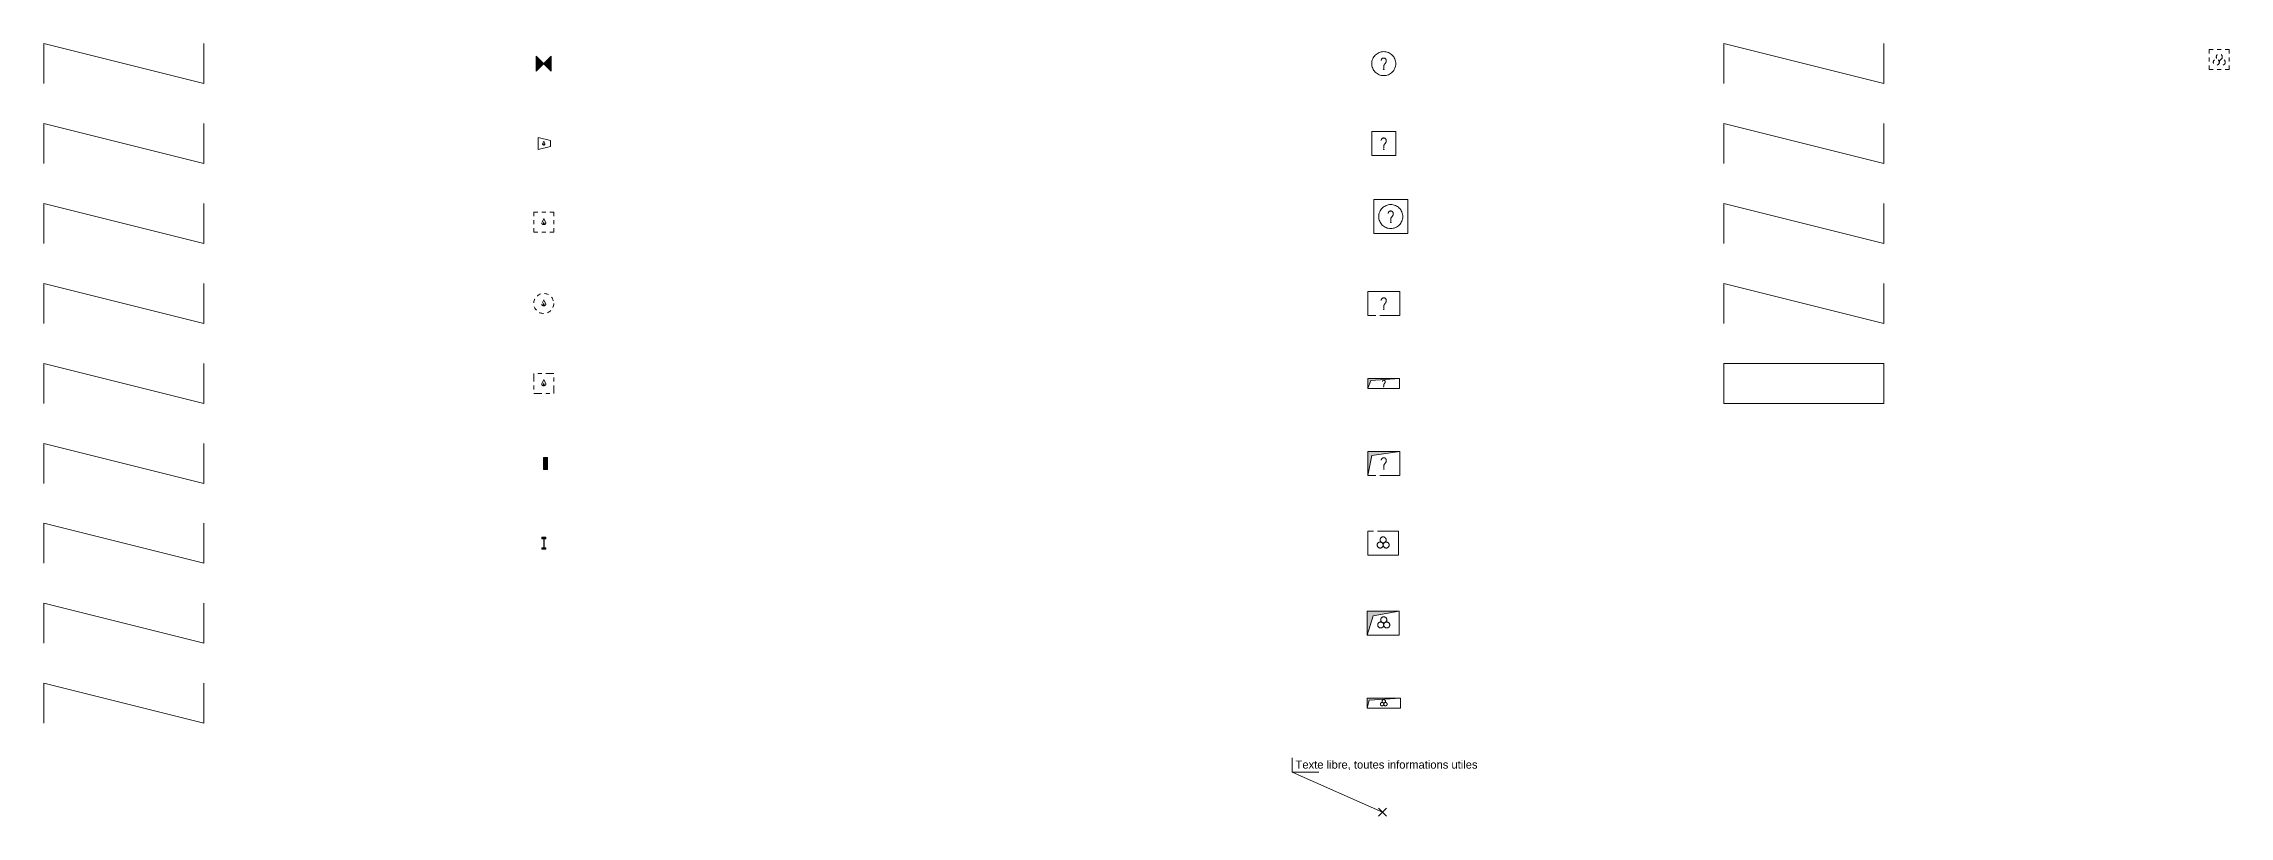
# Model space of a CAD drawing. Header units: metres. Extents: x 3068 to 3311, y 1718 to 1911.
# Drawn here: x 3256.5 to 3311.2, y 1830.7 to 1850.1 of the extents above; entities that cross this region are included whole.
import ezdxf

# ---------------------------------------------------------------- set-up
doc = ezdxf.new("R2010")
doc.units = ezdxf.units.M
doc.header["$PDMODE"] = 3
doc.header["$PDSIZE"] = 0.1
for name, pattern in [('Socle_Axe', [0.35, 0.2, -0.05, 0.05, -0.05]), ('Socle_Continu', [2.5, 2.5, 0]), ('Socle_Discontinu', [0.075, 0.05, -0.025])]:
    doc.linetypes.add(name, pattern=pattern)
for name, color, linetype, lineweight in [('GAZFL_SCT', 40, 'Socle_Continu', 13), ('INDET_SCI', 7, 'Socle_Continu', 13), ('INDET_SCS', 7, 'Socle_Continu', 13), ('INDET_SCT', 7, 'Socle_Continu', 13)]:
    doc.layers.add(name, color=color, linetype=linetype, lineweight=lineweight)
doc.styles.get("Standard").update_dxf_attribs({"font": 'arial.ttf'})
doc.linetypes.add('JL_0721', pattern='A,3,-0.2,0.2,-0.254,["/",Standard,S=0.254,R=0,X=-0.05,Y=-0.127],-0.254,0.2,-0.2', length=4.308)
doc.linetypes.add('JL_0722', pattern='A,3,-0.2,0.2,-0.381,["| / |",Standard,S=0.254,R=0,X=-0.2,Y=-0.127],-0.381,0.2,-0.2', length=4.562)
doc.linetypes.add('JL_0723', pattern='A,3,-0.2,0.2,-0.254,["//",Standard,S=0.254,R=0,X=-0.1,Y=-0.127],-0.254,0.2,-0.2', length=4.308)
doc.linetypes.add('JL_0724', pattern='A,3,-0.2,0.2,-0.381,["| // |",Standard,S=0.254,R=0,X=-0.3,Y=-0.127],-0.381,0.2,-0.2', length=4.562)
doc.linetypes.add('JL_0725', pattern='A,3,-0.2,0.2,-0.254,["///",Standard,S=0.254,R=0,X=-0.15,Y=-0.127],-0.254,0.2,-0.2', length=4.308)
doc.linetypes.add('JL_0726', pattern='A,3,-0.2,0.2,-0.381,["| /// |",Standard,S=0.254,R=0,X=-0.35,Y=-0.127],-0.381,0.2,-0.2', length=4.562)
doc.linetypes.add('JL_0727', pattern='A,3,-0.2,0.2,-0.254,["\\",Standard,S=0.254,R=0,X=-0.05,Y=-0.127],-0.254,0.2,-0.2', length=4.308)
doc.linetypes.add('JL_0728', pattern='A,3,-0.2,0.2,-0.381,["| \\ |",Standard,S=0.254,R=0,X=-0.2,Y=-0.127],-0.381,0.2,-0.2', length=4.562)
doc.linetypes.add('JL_0729', pattern='A,4,-0.254,["| |",Standard,S=0.254,R=0,X=-0.127,Y=-0.1],-0.254', length=4.508)
doc.linetypes.add('KL_0781', pattern='A,3,-0.1,0.1,-0.1,0.1,-0.254,["?",Standard,S=0.254,R=0,X=-0.1,Y=-0.1],-0.254,0.1,-0.1,0.1,-0.1', length=4.308)
doc.linetypes.add('KL_0782', pattern='A,3,-0.1,0.1,-0.1,0.1,-0.254,["|?|",Standard,S=0.254,R=0,X=-0.2,Y=-0.1],-0.254,0.1,-0.1,0.1,-0.1', length=4.308)
doc.linetypes.add('KL_0783', pattern='A,3,-0.2,0.2,-0.254,["?",Standard,S=0.254,R=0,X=-0.05,Y=-0.127],-0.254,0.2,-0.2', length=4.308)
doc.linetypes.add('KL_0784', pattern='A,0.5,-0.25,0.5,-0.25,0.5,-0.25,["?",Standard,S=0.254,R=-90,X=-0.1,Y=0.1],-0.25,0.5,-0.25,0.5,-0.25,0.5', length=4.5)
doc.linetypes.add('KL_0785', pattern='A,0.5,0,["/ ?",Standard,S=0.254,R=0,X=0,Y=0]', length=0.5)

# ---------------------------------------------------------------- blocks, each defined once
blk = doc.blocks.new('JP_0747')
at = {"layer": 'GAZFL_SCT', "linetype": 'Socle_Continu'}
blk.add_hatch(color=256, dxfattribs=at).paths.add_polyline_path([(0.056, 0.15), (-0.044, 0.15), (-0.044, 0.112), (0, 0.112), (0, -0.112), (-0.044, -0.113), (-0.044, -0.15), (0.056, -0.15), (0.056, -0.112), (0.013, -0.112), (0.012, 0.112), (0.056, 0.113)])
for p, q in [((0.056, 0.15), (-0.044, 0.15)), ((-0.044, 0.15), (-0.044, 0.112)), ((-0.044, 0.112), (0, 0.112)), ((0, 0.112), (0, -0.112)), ((0.013, -0.112), (0.012, 0.112)), ((0.012, 0.112), (0.056, 0.113)), ((0.056, 0.113), (0.056, 0.15)), ((0, -0.112), (-0.044, -0.113)), ((-0.044, -0.113), (-0.044, -0.15)), ((-0.044, -0.15), (0.056, -0.15)), ((0.056, -0.112), (0.013, -0.112)), ((0.056, -0.15), (0.056, -0.112))]:
    blk.add_line(p, q, dxfattribs=at)
at = {"layer": 'GAZFL_SCT', "linetype": 'Socle_Continu', "flags": 9}
for tag, p in [('ID', (0.617, -0.018)), ('NATURE', (0.617, -0.34)), ('FAMILLE', (0.617, -0.661)), ('CALQUE', (0.617, -0.982))]:
    blk.add_attdef(tag, p, '', height=0.2, dxfattribs=at)
blk = doc.blocks.new('JP_0746')
at = {"layer": 'GAZFL_SCT', "linetype": 'Socle_Continu'}
blk.add_hatch(color=256, dxfattribs=at).paths.add_polyline_path([(0.1, 0.15), (0.1, -0.15), (0, -0.15), (0, 0.15)])
for p, q in [((0, -0.15), (0, 0.15)), ((0, 0.15), (0.1, 0.15)), ((0.1, 0.15), (0.1, -0.15)), ((0.1, -0.15), (0, -0.15))]:
    blk.add_line(p, q, dxfattribs=at)
at = {"layer": 'GAZFL_SCT', "linetype": 'Socle_Continu', "flags": 9}
for tag, p in [('ID', (0.776, 0.002)), ('NATURE', (0.776, -0.319)), ('FAMILLE', (0.776, -0.641)), ('CALQUE', (0.776, -0.962))]:
    blk.add_attdef(tag, p, '', height=0.2, dxfattribs=at)
blk = doc.blocks.new('JP_0745')
at = {"layer": 'GAZFL_SCT', "linetype": 'Socle_Axe'}
h = blk.add_hatch(color=256, dxfattribs=at)
edge = h.paths.add_edge_path()
edge.add_line((0.25, 0.275), (0.226, 0.223))
edge.add_line((0.226, 0.223), (0.226, 0.217))
edge.add_ellipse((0.25, 0.218), major_axis=(-0.0234, 0), ratio=0.758629, start_angle=4.1368, end_angle=175.8632)
edge.add_line((0.273, 0.217), (0.273, 0.223))
edge.add_line((0.273, 0.223), (0.25, 0.275))
blk.add_lwpolyline([(0, 0), (0.5, 0), (0.5, 0.5), (0, 0.5)], close=True, dxfattribs=at)
blk.add_lwpolyline([(0.3, 0.223), (0.3, 0.236), (0.25, 0.345), (0.199, 0.236), (0.199, 0.223, 0.066358), (0.202, 0.216, 0.1059), (0.213, 0.203, 0.086348), (0.229, 0.194, 0.076263), (0.25, 0.191, 0.076263), (0.27, 0.194, 0.086348), (0.286, 0.203, 0.1059), (0.298, 0.216, 0.066358)], format="xyb", close=True, dxfattribs=at)
at = {"layer": 'GAZFL_SCT', "linetype": 'Socle_Axe', "flags": 9}
for tag, p in [('ID', (1.288, 0.373)), ('NATURE', (1.288, 0.051)), ('CALQUE', (1.288, -0.591)), ('FAMILLE', (1.288, -0.27))]:
    blk.add_attdef(tag, p, '', height=0.2, dxfattribs=at)
blk = doc.blocks.new('JP_0744')
at = {"layer": 'GAZFL_SCT', "linetype": 'Socle_Discontinu'}
h = blk.add_hatch(color=256, dxfattribs=at)
edge = h.paths.add_edge_path()
edge.add_line((0, 0.025), (-0.023, -0.027))
edge.add_line((-0.023, -0.027), (-0.023, -0.033))
edge.add_ellipse((0, -0.032), major_axis=(-0.0234, 0), ratio=0.758629, start_angle=4.1368, end_angle=175.8632)
edge.add_line((0.023, -0.033), (0.023, -0.027))
edge.add_line((0.023, -0.027), (0, 0.025))
blk.add_lwpolyline([(0.051, -0.027), (0.051, -0.014), (0, 0.095), (-0.051, -0.014), (-0.051, -0.027, 0.066358), (-0.048, -0.034, 0.1059), (-0.037, -0.047, 0.086348), (-0.02, -0.056, 0.076263), (0, -0.059, 0.076263), (0.02, -0.056, 0.086348), (0.037, -0.047, 0.1059), (0.048, -0.034, 0.066358)], format="xyb", close=True, dxfattribs=at)
blk.add_circle((0, 0), 0.25, dxfattribs=at)
at = {"layer": 'GAZFL_SCT', "linetype": 'Socle_Discontinu', "flags": 9}
for tag, p in [('ID', (1.066, 0.098)), ('NATURE', (1.066, -0.223)), ('FAMILLE', (1.066, -0.545)), ('CALQUE', (1.066, -0.866))]:
    blk.add_attdef(tag, p, '', height=0.2, dxfattribs=at)
blk = doc.blocks.new('JP_0742')
at = {"layer": 'GAZFL_SCT', "linetype": 'Socle_Continu'}
h = blk.add_hatch(color=256, dxfattribs=at)
edge = h.paths.add_edge_path()
edge.add_line((0, 0.015), (-0.014, -0.017))
edge.add_line((-0.014, -0.017), (-0.014, -0.021))
edge.add_ellipse((0, -0.019), major_axis=(-0.0145, 0), ratio=0.758629, start_angle=4.1368, end_angle=175.8632)
edge.add_line((0.014, -0.021), (0.014, -0.017))
edge.add_line((0.014, -0.017), (0, 0.015))
at = {"layer": 'GAZFL_SCT', "linetype": 'Socle_Continu', "flags": 128}
blk.add_lwpolyline([(-0.136, 0.15), (-0.136, -0.15), (0.17, -0.075), (0.17, 0.075)], close=True, dxfattribs=at)
at = {"layer": 'GAZFL_SCT', "linetype": 'Socle_Continu'}
blk.add_lwpolyline([(0.031, -0.017), (0.031, -0.009), (0, 0.059), (-0.031, -0.009), (-0.031, -0.017, 0.066358), (-0.03, -0.021, 0.1059), (-0.023, -0.029, 0.086348), (-0.013, -0.034, 0.076263), (0, -0.036, 0.076263), (0.013, -0.034, 0.086348), (0.023, -0.029, 0.1059), (0.03, -0.021, 0.066358)], format="xyb", close=True, dxfattribs=at)
at = {"layer": 'GAZFL_SCT', "linetype": 'Socle_Continu', "flags": 9}
for tag, p in [('ID', (0.973, -0.031)), ('NATURE', (0.973, -0.352)), ('FAMILLE', (0.973, -0.674)), ('CALQUE', (0.973, -0.995))]:
    blk.add_attdef(tag, p, '', height=0.2, dxfattribs=at)
blk = doc.blocks.new('JP_0741')
at = {"layer": 'GAZFL_SCT', "linetype": 'Socle_Continu'}
blk.add_hatch(color=256, dxfattribs=at).paths.add_polyline_path([(-0.19, -0.19), (-0.19, 0.19), (0.19, -0.19), (0.19, 0.19)])
for p, q in [((-0.19, -0.19), (-0.19, 0.19)), ((0.19, 0.19), (-0.19, -0.19)), ((-0.19, 0.19), (0.19, -0.19)), ((0.19, -0.19), (0.19, 0.19))]:
    blk.add_line(p, q, dxfattribs=at)
at = {"layer": 'GAZFL_SCT', "linetype": 'Socle_Continu', "flags": 9}
for tag, p in [('ID', (0.929, 0.031)), ('NATURE', (0.929, -0.29)), ('FAMILLE', (0.929, -0.612)), ('CALQUE', (0.929, -0.933))]:
    blk.add_attdef(tag, p, '', height=0.2, dxfattribs=at)
blk = doc.blocks.new('KP_0801')
at = {"layer": 'INDET_SCT', "linetype": 'Socle_Discontinu'}
blk.add_lwpolyline([(0, 0), (0.5, 0), (0.5, 0.5), (0, 0.5)], close=True, dxfattribs=at)
for centre in [(0.175, 0.184), (0.25, 0.314), (0.325, 0.184)]:
    blk.add_circle(centre, 0.075, dxfattribs=at)
at = {"layer": 'INDET_SCT', "linetype": 'Socle_Discontinu', "flags": 9}
for tag, p in [('NATURE', (1.069, 0.002)), ('ID', (1.069, 0.323)), ('CALQUE', (1.069, -0.641)), ('FAMILLE', (1.069, -0.319))]:
    blk.add_attdef(tag, p, '', height=0.2, dxfattribs=at)
blk = doc.blocks.new('JP_0743')
at = {"layer": 'GAZFL_SCT', "linetype": 'Socle_Discontinu'}
h = blk.add_hatch(color=256, dxfattribs=at)
edge = h.paths.add_edge_path()
edge.add_line((0.25, 0.275), (0.227, 0.223))
edge.add_line((0.227, 0.223), (0.227, 0.217))
edge.add_ellipse((0.25, 0.218), major_axis=(-0.0234, 0), ratio=0.758629, start_angle=4.1368, end_angle=175.8632)
edge.add_line((0.273, 0.217), (0.273, 0.223))
edge.add_line((0.273, 0.223), (0.25, 0.275))
blk.add_lwpolyline([(0, 0), (0.5, 0), (0.5, 0.5), (0, 0.5)], close=True, dxfattribs=at)
blk.add_lwpolyline([(0.301, 0.223), (0.301, 0.236), (0.25, 0.345), (0.199, 0.236), (0.199, 0.223, 0.066358), (0.202, 0.216, 0.1059), (0.213, 0.203, 0.086348), (0.23, 0.194, 0.076263), (0.25, 0.191, 0.076263), (0.27, 0.194, 0.086348), (0.287, 0.203, 0.1059), (0.298, 0.216, 0.066358)], format="xyb", close=True, dxfattribs=at)
at = {"layer": 'GAZFL_SCT', "linetype": 'Socle_Discontinu', "flags": 9}
for tag, p in [('NATURE', (1.163, 0.015)), ('ID', (1.163, 0.336)), ('CALQUE', (1.163, -0.628)), ('FAMILLE', (1.163, -0.306))]:
    blk.add_attdef(tag, p, '', height=0.2, dxfattribs=at)
blk = doc.blocks.new('KP_0761')
at = {"layer": 'INDET_SCS', "linetype": 'Socle_Continu', "flags": 128}
blk.add_lwpolyline([(-0.063, 0.078, -1), (0.062, 0.078, -0.209077), (0.03, -0.003, 0.201083), (0, -0.074), (0, -0.109)], format="xyb", dxfattribs=at)
at = {"layer": 'INDET_SCS', "linetype": 'Socle_Continu'}
blk.add_lwpolyline([(-0.006, -0.135, 0.098491), (-0.007, -0.138, 0.098491), (-0.008, -0.141, 0.098491), (-0.007, -0.144, 0.098491), (-0.006, -0.146, 0.098491), (-0.003, -0.148, 0.098491), (0, -0.148, 0.098491), (0.003, -0.148, 0.098491), (0.006, -0.146, 0.098491), (0.007, -0.144, 0.098491), (0.008, -0.141, 0.098491), (0.007, -0.138, 0.098491), (0.006, -0.135, 0.098491), (0.003, -0.133, 0.098491), (0, -0.133, 0.098491), (-0.003, -0.133, 0.098491)], format="xyb", close=True, dxfattribs=at)
blk.add_lwpolyline([(-0.006, -0.135, 0.098491), (-0.007, -0.138, 0.098491), (-0.008, -0.141, 0.098491), (-0.007, -0.144, 0.098491), (-0.006, -0.146, 0.098491), (-0.003, -0.148, 0.098491), (0, -0.148, 0.098491), (0.003, -0.148, 0.098491), (0.006, -0.146, 0.098491), (0.007, -0.144, 0.098491), (0.008, -0.141, 0.098491), (0.007, -0.138, 0.098491), (0.006, -0.135, 0.098491), (0.003, -0.133, 0.098491), (0, -0.133, 0.098491), (-0.003, -0.133, 0.098491)], format="xyb", close=True, dxfattribs=at)
blk.add_circle((0, 0), 0.3, dxfattribs=at)
at = {"layer": 'INDET_SCS', "linetype": 'Socle_Continu', "flags": 9}
for tag, p in [('ID', (0.753, 0.601)), ('NATURE', (0.753, 0.28)), ('FAMILLE', (0.753, -0.041)), ('CALQUE', (0.753, -0.362)), ('PCRS', (0.753, -0.684))]:
    blk.add_attdef(tag, p, '', height=0.2, dxfattribs=at)
blk = doc.blocks.new('KP_0763')
at = {"layer": 'INDET_SCS', "linetype": 'Socle_Continu'}
blk.add_lwpolyline([(0, 0), (0.85, 0), (0.85, 0.85), (0, 0.85)], close=True, dxfattribs=at)
at = {"layer": 'INDET_SCS', "linetype": 'Socle_Continu', "flags": 128}
blk.add_lwpolyline([(0.362, 0.503, -1), (0.487, 0.503, -0.209077), (0.455, 0.422, 0.201083), (0.425, 0.351), (0.425, 0.316)], format="xyb", dxfattribs=at)
at = {"layer": 'INDET_SCS', "linetype": 'Socle_Continu'}
blk.add_lwpolyline([(0.419, 0.29, 0.098491), (0.418, 0.287, 0.098491), (0.417, 0.284, 0.098491), (0.418, 0.281, 0.098491), (0.419, 0.279, 0.098491), (0.422, 0.277, 0.098491), (0.425, 0.277, 0.098491), (0.428, 0.277, 0.098491), (0.431, 0.279, 0.098491), (0.432, 0.281, 0.098491), (0.433, 0.284, 0.098491), (0.432, 0.287, 0.098491), (0.431, 0.29, 0.098491), (0.428, 0.292, 0.098491), (0.425, 0.292, 0.098491), (0.422, 0.292, 0.098491)], format="xyb", close=True, dxfattribs=at)
blk.add_circle((0.425, 0.425), 0.3, dxfattribs=at)
at = {"layer": 'INDET_SCS', "linetype": 'Socle_Continu', "flags": 9}
for tag, p in [('NATURE', (1.165, 0.544)), ('ID', (1.165, 0.865)), ('CALQUE', (1.165, -0.099)), ('FAMILLE', (1.165, 0.223)), ('PCRS', (1.165, -0.42))]:
    blk.add_attdef(tag, p, '', height=0.2, dxfattribs=at)
blk = doc.blocks.new('KP_0764')
at = {"layer": 'INDET_SCS', "linetype": 'Socle_Continu', "flags": 128}
blk.add_lwpolyline([(0, 0), (0, 0.6), (0.801, 0.6), (0.801, 0)], close=True, dxfattribs=at)
blk.add_lwpolyline([(0.338, 0.378, -1), (0.463, 0.378, -0.209077), (0.431, 0.297, 0.201083), (0.401, 0.226), (0.401, 0.191)], format="xyb", dxfattribs=at)
at = {"layer": 'INDET_SCS', "linetype": 'Socle_Continu'}
blk.add_lwpolyline([(0.395, 0.165, 0.098491), (0.393, 0.162, 0.098491), (0.393, 0.159, 0.098491), (0.393, 0.156, 0.098491), (0.395, 0.154, 0.098491), (0.398, 0.152, 0.098491), (0.401, 0.152, 0.098491), (0.404, 0.152, 0.098491), (0.406, 0.154, 0.098491), (0.408, 0.156, 0.098491), (0.408, 0.159, 0.098491), (0.408, 0.162, 0.098491), (0.406, 0.165, 0.098491), (0.404, 0.167, 0.098491), (0.401, 0.167, 0.098491), (0.398, 0.167, 0.098491)], format="xyb", close=True, dxfattribs=at)
blk.add_lwpolyline([(0.395, 0.165, 0.098491), (0.393, 0.162, 0.098491), (0.393, 0.159, 0.098491), (0.393, 0.156, 0.098491), (0.395, 0.154, 0.098491), (0.398, 0.152, 0.098491), (0.401, 0.152, 0.098491), (0.404, 0.152, 0.098491), (0.406, 0.154, 0.098491), (0.408, 0.156, 0.098491), (0.408, 0.159, 0.098491), (0.408, 0.162, 0.098491), (0.406, 0.165, 0.098491), (0.404, 0.167, 0.098491), (0.401, 0.167, 0.098491), (0.398, 0.167, 0.098491)], format="xyb", close=True, dxfattribs=at)
at = {"layer": 'INDET_SCS', "linetype": 'Socle_Continu', "flags": 9}
for tag, p in [('NATURE', (1.254, 0.539)), ('ID', (1.254, 0.86)), ('CALQUE', (1.254, -0.103)), ('FAMILLE', (1.254, 0.218)), ('PCRS', (1.254, -0.425))]:
    blk.add_attdef(tag, p, '', height=0.2, dxfattribs=at)
blk = doc.blocks.new('KP_0765')
at = {"layer": 'INDET_SCS', "linetype": 'Socle_Continu'}
blk.add_hatch(color=256, dxfattribs=at).paths.add_polyline_path([(0, 0), (0, 0.25), (0.791, 0.25), (0.068, 0.201)])
at = {"layer": 'INDET_SCS', "linetype": 'Socle_Continu', "flags": 128}
blk.add_lwpolyline([(0, 0.25), (0, 0), (0.791, 0), (0.791, 0.25)], close=True, dxfattribs=at)
at = {"layer": 'INDET_SCS', "linetype": 'Socle_Continu'}
blk.add_lwpolyline([(0, 0), (0, 0.25), (0.791, 0.25), (0.068, 0.201)], close=True, dxfattribs=at)
at = {"layer": 'INDET_SCS', "linetype": 'Socle_Continu', "flags": 128}
blk.add_lwpolyline([(0.36, 0.17, -1), (0.431, 0.17, -0.209077), (0.413, 0.123, 0.201083), (0.396, 0.082), (0.396, 0.062)], format="xyb", dxfattribs=at)
at = {"layer": 'INDET_SCS', "linetype": 'Socle_Continu'}
blk.add_lwpolyline([(0.392, 0.047, 0.098491), (0.391, 0.046, 0.098491), (0.391, 0.044, 0.098491), (0.391, 0.043, 0.098491), (0.392, 0.041, 0.098491), (0.394, 0.04, 0.098491), (0.396, 0.04, 0.098491), (0.397, 0.04, 0.098491), (0.399, 0.041, 0.098491), (0.4, 0.043, 0.098491), (0.4, 0.044, 0.098491), (0.4, 0.046, 0.098491), (0.399, 0.047, 0.098491), (0.397, 0.048, 0.098491), (0.396, 0.049, 0.098491), (0.394, 0.048, 0.098491)], format="xyb", close=True, dxfattribs=at)
blk.add_lwpolyline([(0.392, 0.047, 0.098491), (0.391, 0.046, 0.098491), (0.391, 0.044, 0.098491), (0.391, 0.043, 0.098491), (0.392, 0.041, 0.098491), (0.394, 0.04, 0.098491), (0.396, 0.04, 0.098491), (0.397, 0.04, 0.098491), (0.399, 0.041, 0.098491), (0.4, 0.043, 0.098491), (0.4, 0.044, 0.098491), (0.4, 0.046, 0.098491), (0.399, 0.047, 0.098491), (0.397, 0.048, 0.098491), (0.396, 0.049, 0.098491), (0.394, 0.048, 0.098491)], format="xyb", close=True, dxfattribs=at)
at = {"layer": 'INDET_SCS', "linetype": 'Socle_Continu', "flags": 9}
for tag, p in [('NATURE', (1.222, 0.398)), ('ID', (1.222, 0.72)), ('FAMILLE', (1.222, 0.077)), ('CALQUE', (1.222, -0.244)), ('PCRS', (1.222, -0.565))]:
    blk.add_attdef(tag, p, '', height=0.2, dxfattribs=at)
blk = doc.blocks.new('KP_0766')
at = {"layer": 'INDET_SCS', "linetype": 'Socle_Continu'}
blk.add_hatch(color=256, dxfattribs=at).paths.add_polyline_path([(0, 0), (0, 0.6), (0.801, 0.6), (0.1, 0.501)])
at = {"layer": 'INDET_SCS', "linetype": 'Socle_Continu', "flags": 128}
blk.add_lwpolyline([(0, 0), (0, 0.6), (0.801, 0.6), (0.801, 0)], close=True, dxfattribs=at)
at = {"layer": 'INDET_SCS', "linetype": 'Socle_Continu'}
blk.add_lwpolyline([(0, 0), (0, 0.6), (0.801, 0.6), (0.1, 0.501)], close=True, dxfattribs=at)
at = {"layer": 'INDET_SCS', "linetype": 'Socle_Continu', "flags": 128}
blk.add_lwpolyline([(0.338, 0.378, -1), (0.463, 0.378, -0.209077), (0.431, 0.297, 0.201083), (0.401, 0.226), (0.401, 0.191)], format="xyb", dxfattribs=at)
at = {"layer": 'INDET_SCS', "linetype": 'Socle_Continu'}
blk.add_lwpolyline([(0.395, 0.165, 0.098491), (0.393, 0.162, 0.098491), (0.393, 0.159, 0.098491), (0.393, 0.156, 0.098491), (0.395, 0.154, 0.098491), (0.398, 0.152, 0.098491), (0.401, 0.152, 0.098491), (0.404, 0.152, 0.098491), (0.406, 0.154, 0.098491), (0.408, 0.156, 0.098491), (0.408, 0.159, 0.098491), (0.408, 0.162, 0.098491), (0.406, 0.165, 0.098491), (0.404, 0.167, 0.098491), (0.401, 0.167, 0.098491), (0.398, 0.167, 0.098491)], format="xyb", close=True, dxfattribs=at)
blk.add_lwpolyline([(0.395, 0.165, 0.098491), (0.393, 0.162, 0.098491), (0.393, 0.159, 0.098491), (0.393, 0.156, 0.098491), (0.395, 0.154, 0.098491), (0.398, 0.152, 0.098491), (0.401, 0.152, 0.098491), (0.404, 0.152, 0.098491), (0.406, 0.154, 0.098491), (0.408, 0.156, 0.098491), (0.408, 0.159, 0.098491), (0.408, 0.162, 0.098491), (0.406, 0.165, 0.098491), (0.404, 0.167, 0.098491), (0.401, 0.167, 0.098491), (0.398, 0.167, 0.098491)], format="xyb", close=True, dxfattribs=at)
at = {"layer": 'INDET_SCS', "linetype": 'Socle_Continu', "flags": 9}
for tag, p in [('NATURE', (1.203, 0.535)), ('ID', (1.203, 0.856)), ('CALQUE', (1.203, -0.108)), ('FAMILLE', (1.203, 0.214)), ('PCRS', (1.203, -0.429))]:
    blk.add_attdef(tag, p, '', height=0.2, dxfattribs=at)
blk = doc.blocks.new('KP_0767')
at = {"layer": 'INDET_SCS', "linetype": 'Socle_Continu', "flags": 128}
blk.add_lwpolyline([(0, 0.6), (0, 0), (0.77, 0), (0.77, 0.6)], close=True, dxfattribs=at)
at = {"layer": 'INDET_SCS', "linetype": 'Socle_Continu'}
for centre in [(0.31, 0.257), (0.385, 0.387), (0.46, 0.257)]:
    blk.add_circle(centre, 0.075, dxfattribs=at)
at = {"layer": 'INDET_SCS', "linetype": 'Socle_Continu', "flags": 9}
for tag, p in [('ID', (1.236, 0.952)), ('NATURE', (1.236, 0.63)), ('CALQUE', (1.236, -0.012)), ('FAMILLE', (1.236, 0.309)), ('PCRS', (1.236, -0.334))]:
    blk.add_attdef(tag, p, '', height=0.2, dxfattribs=at)
blk = doc.blocks.new('KP_0768')
at = {"layer": 'INDET_SCS', "linetype": 'Socle_Continu'}
blk.add_hatch(color=256, dxfattribs=at).paths.add_polyline_path([(0, 0), (0, 0.6), (0.801, 0.6), (0.15, 0.488)])
for p, q in [((0, 0), (0, 0.6)), ((0, 0.6), (0.801, 0.6)), ((0.801, 0), (0.801, 0.6)), ((0.801, 0), (0, 0))]:
    blk.add_line(p, q, dxfattribs=at)
blk.add_lwpolyline([(0, 0), (0, 0.6), (0.801, 0.6), (0.15, 0.488)], close=True, dxfattribs=at)
for centre in [(0.341, 0.257), (0.416, 0.387), (0.491, 0.257)]:
    blk.add_circle(centre, 0.075, dxfattribs=at)
at = {"layer": 'INDET_SCS', "linetype": 'Socle_Continu', "flags": 9}
for tag, p in [('NATURE', (1.221, 0.564)), ('ID', (1.221, 0.885)), ('CALQUE', (1.221, -0.079)), ('FAMILLE', (1.221, 0.243)), ('PCRS', (1.221, -0.4))]:
    blk.add_attdef(tag, p, '', height=0.2, dxfattribs=at)
blk = doc.blocks.new('KP_0769')
at = {"layer": 'INDET_SCS', "linetype": 'Socle_Continu'}
blk.add_hatch(color=256, dxfattribs=at).paths.add_polyline_path([(0, 0), (0, 0.25), (0.833, 0.25), (0.055, 0.2)])
at = {"layer": 'INDET_SCS', "linetype": 'Socle_Continu', "flags": 128}
blk.add_lwpolyline([(0, 0.25), (0, 0), (0.833, 0), (0.833, 0.25)], close=True, dxfattribs=at)
at = {"layer": 'INDET_SCS', "linetype": 'Socle_Continu'}
blk.add_lwpolyline([(0, 0), (0, 0.25), (0.833, 0.25), (0.055, 0.2)], close=True, dxfattribs=at)
for centre in [(0.374, 0.101), (0.416, 0.174), (0.459, 0.101)]:
    blk.add_circle(centre, 0.0423, dxfattribs=at)
at = {"layer": 'INDET_SCS', "linetype": 'Socle_Continu', "flags": 9}
for tag, p in [('NATURE', (1.251, 0.399)), ('ID', (1.251, 0.721)), ('FAMILLE', (1.251, 0.078)), ('CALQUE', (1.251, -0.243)), ('PCRS', (1.251, -0.565))]:
    blk.add_attdef(tag, p, '', height=0.2, dxfattribs=at)
blk = doc.blocks.new('*U289')
at = {"layer": 'INDET_SCI', "linetype": 'Socle_Continu'}
blk.add_line((-2.258, 1.006), (0, 0), dxfattribs=at)
at = {"layer": 'INDET_SCI', "linetype": 'Socle_Continu', "flags": 128}
blk.add_lwpolyline([(-1.585, 1.006), (-2.258, 1.006), (-2.258, 1.363)], dxfattribs=at)
at = {"layer": 'INDET_SCI', "linetype": 'Socle_Continu'}
blk.add_point((0, 0), dxfattribs=at)
blk.add_attdef('TXT', (-2.17, 1.094), '', height=0.2, dxfattribs=at)
at = {"layer": 'INDET_SCI', "linetype": 'Socle_Continu', "flags": 9}
for tag, p in [('NATURE', (1.967, -0.177)), ('ID', (1.967, 0.144)), ('FAMILLE', (1.967, -0.499)), ('CALQUE', (1.967, -0.82)), ('PCRS', (1.967, -1.141))]:
    blk.add_attdef(tag, p, '', height=0.2, dxfattribs=at)
blk = doc.blocks.new('KP_0762')
at = {"layer": 'INDET_SCS', "linetype": 'Socle_Continu'}
for p, q in [((0, 0.6), (0.599, 0.6)), ((0, 0.6), (0, 0)), ((0.599, 0.6), (0.6, 0)), ((0.6, 0), (0, 0))]:
    blk.add_line(p, q, dxfattribs=at)
at = {"layer": 'INDET_SCS', "linetype": 'Socle_Continu', "flags": 128}
blk.add_lwpolyline([(0.237, 0.378, -1), (0.362, 0.378, -0.209077), (0.33, 0.297, 0.201083), (0.3, 0.226), (0.3, 0.191)], format="xyb", dxfattribs=at)
at = {"layer": 'INDET_SCS', "linetype": 'Socle_Continu'}
blk.add_lwpolyline([(0.294, 0.165, 0.098491), (0.293, 0.163, 0.098491), (0.292, 0.16, 0.098491), (0.293, 0.157, 0.098491), (0.294, 0.154, 0.098491), (0.297, 0.152, 0.098491), (0.3, 0.152, 0.098491), (0.303, 0.152, 0.098491), (0.305, 0.154, 0.098491), (0.307, 0.157, 0.098491), (0.308, 0.16, 0.098491), (0.307, 0.163, 0.098491), (0.305, 0.165, 0.098491), (0.303, 0.167, 0.098491), (0.3, 0.167, 0.098491), (0.297, 0.167, 0.098491)], format="xyb", close=True, dxfattribs=at)
blk.add_lwpolyline([(0.294, 0.165, 0.098491), (0.293, 0.163, 0.098491), (0.292, 0.16, 0.098491), (0.293, 0.157, 0.098491), (0.294, 0.154, 0.098491), (0.297, 0.152, 0.098491), (0.3, 0.152, 0.098491), (0.303, 0.152, 0.098491), (0.305, 0.154, 0.098491), (0.307, 0.157, 0.098491), (0.308, 0.16, 0.098491), (0.307, 0.163, 0.098491), (0.305, 0.165, 0.098491), (0.303, 0.167, 0.098491), (0.3, 0.167, 0.098491), (0.297, 0.167, 0.098491)], format="xyb", close=True, dxfattribs=at)
at = {"layer": 'INDET_SCS', "linetype": 'Socle_Continu', "flags": 9}
for tag, p in [('ID', (1.095, 0.988)), ('NATURE', (1.095, 0.667)), ('CALQUE', (1.095, 0.024)), ('FAMILLE', (1.095, 0.345)), ('PCRS', (1.095, -0.297))]:
    blk.add_attdef(tag, p, '', height=0.2, dxfattribs=at)

msp = doc.modelspace()

# ---------------------------------------------------------------- linework, layer by layer
at = {"layer": 'GAZFL_SCT', "linetype": 'JL_0721', "flags": 128}
msp.add_lwpolyline([(3256.549, 1849.06), (3256.549, 1850.06), (3260.549, 1849.06), (3260.549, 1850.06)], dxfattribs=at)
at = {"layer": 'GAZFL_SCT', "linetype": 'JL_0722', "flags": 128}
msp.add_lwpolyline([(3256.549, 1847.06), (3256.549, 1848.06), (3260.549, 1847.06), (3260.549, 1848.06)], dxfattribs=at)
at = {"layer": 'GAZFL_SCT', "linetype": 'JL_0723', "flags": 128}
msp.add_lwpolyline([(3256.549, 1845.06), (3256.549, 1846.06), (3260.549, 1845.06), (3260.549, 1846.06)], dxfattribs=at)
at = {"layer": 'GAZFL_SCT', "linetype": 'JL_0724', "flags": 128}
msp.add_lwpolyline([(3256.549, 1843.06), (3256.549, 1844.06), (3260.549, 1843.06), (3260.549, 1844.06)], dxfattribs=at)
at = {"layer": 'GAZFL_SCT', "linetype": 'JL_0725', "flags": 128}
msp.add_lwpolyline([(3256.549, 1841.06), (3256.549, 1842.06), (3260.549, 1841.06), (3260.549, 1842.06)], dxfattribs=at)
at = {"layer": 'GAZFL_SCT', "linetype": 'JL_0726', "flags": 128}
msp.add_lwpolyline([(3256.549, 1839.06), (3256.549, 1840.06), (3260.549, 1839.06), (3260.549, 1840.06)], dxfattribs=at)
at = {"layer": 'GAZFL_SCT', "linetype": 'JL_0727', "flags": 128}
msp.add_lwpolyline([(3256.549, 1837.06), (3256.549, 1838.06), (3260.549, 1837.06), (3260.549, 1838.06)], dxfattribs=at)
at = {"layer": 'GAZFL_SCT', "linetype": 'JL_0728', "flags": 128}
msp.add_lwpolyline([(3256.549, 1835.06), (3256.549, 1836.06), (3260.549, 1835.06), (3260.549, 1836.06)], dxfattribs=at)
at = {"layer": 'GAZFL_SCT', "linetype": 'JL_0729', "flags": 128}
msp.add_lwpolyline([(3256.549, 1833.06), (3256.549, 1834.06), (3260.549, 1833.06), (3260.549, 1834.06)], dxfattribs=at)
at = {"layer": 'INDET_SCT', "linetype": 'KL_0781', "flags": 128}
msp.add_lwpolyline([(3298.549, 1849.06), (3298.549, 1850.06), (3302.549, 1849.06), (3302.549, 1850.06)], dxfattribs=at)
at = {"layer": 'INDET_SCT', "linetype": 'KL_0782', "flags": 128}
msp.add_lwpolyline([(3298.549, 1847.06), (3298.549, 1848.06), (3302.549, 1847.06), (3302.549, 1848.06)], dxfattribs=at)
at = {"layer": 'INDET_SCT', "linetype": 'KL_0783', "flags": 128}
msp.add_lwpolyline([(3298.549, 1845.06), (3298.549, 1846.06), (3302.549, 1845.06), (3302.549, 1846.06)], dxfattribs=at)
at = {"layer": 'INDET_SCT', "linetype": 'KL_0784', "flags": 128}
msp.add_lwpolyline([(3298.549, 1843.06), (3298.549, 1844.06), (3302.549, 1843.06), (3302.549, 1844.06)], dxfattribs=at)
at = {"layer": 'INDET_SCT', "linetype": 'KL_0785'}
msp.add_lwpolyline([(3298.549, 1842.06), (3302.549, 1842.06), (3302.549, 1841.06), (3298.549, 1841.06)], close=True, dxfattribs=at)

# ---------------------------------------------------------------- block references
at = {"layer": 'GAZFL_SCT', "linetype": 'Socle_Continu'}
for name, p in [('JP_0741', (3269.049, 1849.56)), ('JP_0742', (3269.049, 1847.56)), ('JP_0743', (3268.799, 1845.341)), ('JP_0744', (3269.049, 1843.56)), ('JP_0745', (3268.8, 1841.31)), ('JP_0746', (3269.045, 1839.56)), ('JP_0747', (3269.049, 1837.56))]:
    msp.add_blockref(name, p, dxfattribs=at)
at = {"layer": 'INDET_SCI', "linetype": 'Socle_Continu'}
msp.add_blockref('*U289', (3290.014, 1830.83), dxfattribs=at).add_auto_attribs({'TXT': 'Texte libre, toutes informations utiles'})
at = {"layer": 'INDET_SCS', "linetype": 'Socle_Continu'}
for name, p in [('KP_0761', (3290.049, 1849.56)), ('KP_0762', (3289.749, 1847.26)), ('KP_0763', (3289.799, 1845.309)), ('KP_0764', (3289.649, 1843.26)), ('KP_0765', (3289.654, 1841.435)), ('KP_0766', (3289.649, 1839.26)), ('KP_0767', (3289.649, 1837.26)), ('KP_0768', (3289.633, 1835.26)), ('KP_0769', (3289.633, 1833.435))]:
    msp.add_blockref(name, p, dxfattribs=at)
at = {"layer": 'INDET_SCT', "linetype": 'Socle_Continu'}
msp.add_blockref('KP_0801', (3310.687, 1849.413), dxfattribs=at)

doc.saveas('drawing.dxf')
